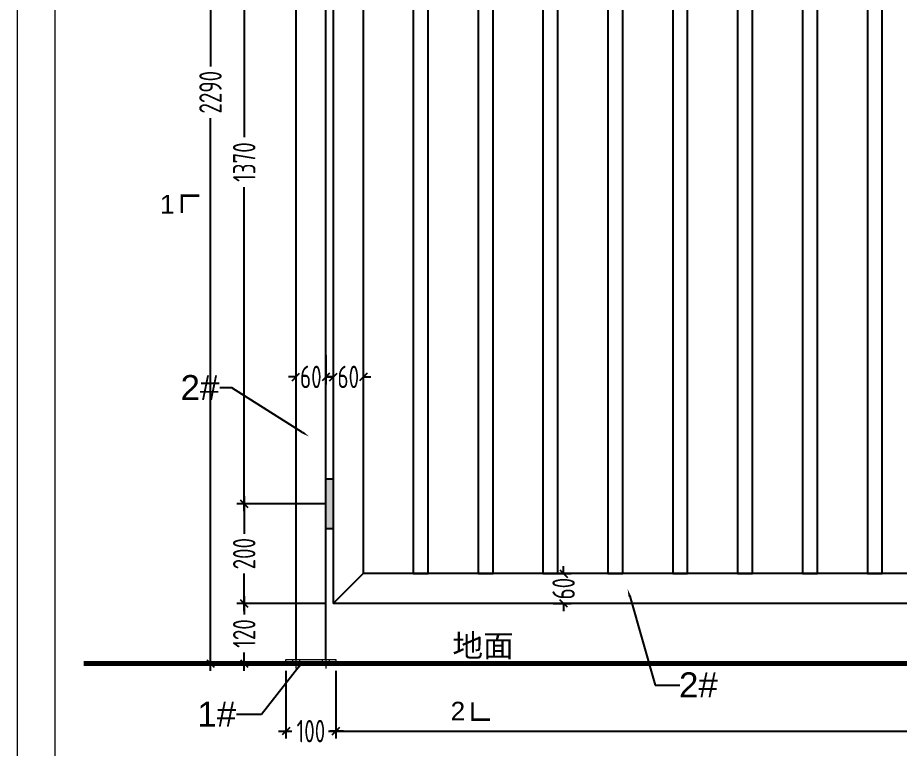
# Model space of a CAD drawing. Header units: millimetres. Extents: x 136606 to 1229059, y 82794 to 127566.
# Drawn here: x 963961 to 965728, y 124375 to 125840 of the extents above; entities that cross this region are included whole.
import ezdxf
from ezdxf import colors
from ezdxf.entities.mleader import LeaderData, LeaderLine
from ezdxf.math import Vec2, Vec3

# ---------------------------------------------------------------- set-up
doc = ezdxf.new("R2010")
doc.units = ezdxf.units.MM
doc.linetypes.add('CENTER2', pattern=[28.575, 19.05, -3.175, 3.175, -3.175])
doc.linetypes.add('HIDDEN', pattern=[9.525, 6.35, -3.175])
for name, color, linetype in [('00打印图框', 255, 'Continuous'), ('方管', 100, 'Continuous'), ('标注', 9, 'Continuous')]:
    doc.layers.add(name, color=color, linetype=linetype)
for name, color, linetype, lineweight in [('加强板', 140, 'Continuous', 18), ('图框', 7, 'Continuous', 13), ('文本', 3, 'Continuous', 13), ('虚线', 1, 'CENTER2', 0)]:
    doc.layers.add(name, color=color, linetype=linetype, lineweight=lineweight)
doc.styles.add('Arial', font='arial.ttf')
doc.styles.add('hztxt', font='ros1.shx', dxfattribs={"width": 0.8, "bigfont": 'hztxt.shx'})
doc.dimstyles.new('DIM-15', dxfattribs={"dimscale": 15, "dimtxt": 3, "dimasz": 1, "dimexe": 1, "dimexo": 1, "dimgap": 0.5, "dimtad": 0, "dimdec": 1, "dimrnd": 0.0005, "dimzin": 9, "dimdsep": 46, "dimtxsty": 'hztxt', "dimblk": 'OBLIQUE', "dimcen": 0, "dimdle": 1, "dimclrd": 9, "dimclre": 9, "dimclrt": 2, "dimazin": 2, "dimtfac": 1, "dimtdec": 1, "dimtix": 1, "dimtofl": 0, "dimtmove": 2, "dimatfit": 3, "dimfxl": 1, "dimarcsym": 2})

# ---------------------------------------------------------------- blocks, each defined once
blk = doc.blocks.new('_Oblique')
at = {"color": 0, "linetype": 'ByBlock', "lineweight": -2}
blk.add_line((-0.5, -0.5), (0.5, 0.5), dxfattribs=at)
blk = doc.blocks.new('*D1410')
at = {"layer": 'Defpoints', "color": 0, "transparency": 16777216}
for p in [(964518.8, 126835.3), (964347.7, 124545.3), (964518.8, 124545.3)]:
    blk.add_point(p, dxfattribs=at)
at = {"layer": '标注', "color": 9, "lineweight": -2, "transparency": 16777216}
for p, q in [((964347.7, 126850.3), (964347.7, 125742.2)), ((964503.8, 126835.3), (964332.7, 126835.3)), ((964347.7, 124530.3), (964347.7, 125638.4)), ((964503.8, 124545.3), (964332.7, 124545.3))]:
    blk.add_line(p, q, dxfattribs=at)
at = {"layer": '标注', "color": 9, "lineweight": -2, "transparency": 16777216, "xscale": 15, "yscale": 15, "zscale": 15}
for p, rotation in [((964347.7, 126835.3), 90), ((964347.7, 124545.3), 270)]:
    blk.add_blockref('_Oblique', p, dxfattribs=dict(at, rotation=rotation))
at = {"layer": '标注', "color": 2, "transparency": 16777216, "insert": (964347.7, 125690.3), "char_height": 45, "attachment_point": 5, "rotation": 90, "style": 'hztxt'}
blk.add_mtext('2290', dxfattribs=at)
blk = doc.blocks.new('*D1412')
at = {"layer": 'Defpoints', "color": 0, "transparency": 16777216}
for p in [(964498.9, 124545.3), (964598.9, 124545.3), (964598.9, 124409.5)]:
    blk.add_point(p, dxfattribs=at)
at = {"layer": '标注', "color": 9, "lineweight": -2, "transparency": 16777216}
for p, q in [((964498.9, 124530.3), (964498.9, 124394.5)), ((964598.9, 124530.3), (964598.9, 124394.5)), ((964483.9, 124409.5), (964510.8, 124409.5)), ((964613.9, 124409.5), (964587, 124409.5))]:
    blk.add_line(p, q, dxfattribs=at)
at = {"layer": '标注', "color": 9, "lineweight": -2, "transparency": 16777216, "xscale": 15, "yscale": 15, "zscale": 15, "rotation": 180}
blk.add_blockref('_Oblique', (964498.9, 124409.5), dxfattribs=at)
at = {"layer": '标注', "color": 9, "lineweight": -2, "transparency": 16777216, "xscale": 15, "yscale": 15, "zscale": 15}
blk.add_blockref('_Oblique', (964598.9, 124409.5), dxfattribs=at)
at = {"layer": '标注', "color": 2, "transparency": 16777216, "insert": (964548.9, 124409.5), "char_height": 45, "attachment_point": 5, "style": 'hztxt'}
blk.add_mtext('100', dxfattribs=at)
blk = doc.blocks.new('*D1413')
at = {"layer": 'Defpoints', "color": 0, "transparency": 16777216}
for p in [(964598.9, 124545.3), (967638.9, 124545.3), (967638.9, 124409.5)]:
    blk.add_point(p, dxfattribs=at)
at = {"layer": '标注', "color": 9, "lineweight": -2, "transparency": 16777216}
for p, q in [((964598.9, 124530.3), (964598.9, 124394.5)), ((967638.9, 124530.3), (967638.9, 124394.5)), ((964583.9, 124409.5), (966067, 124409.5)), ((967653.9, 124409.5), (966170.8, 124409.5))]:
    blk.add_line(p, q, dxfattribs=at)
at = {"layer": '标注', "color": 9, "lineweight": -2, "transparency": 16777216, "xscale": 15, "yscale": 15, "zscale": 15, "rotation": 180}
blk.add_blockref('_Oblique', (964598.9, 124409.5), dxfattribs=at)
at = {"layer": '标注', "color": 9, "lineweight": -2, "transparency": 16777216, "xscale": 15, "yscale": 15, "zscale": 15}
blk.add_blockref('_Oblique', (967638.9, 124409.5), dxfattribs=at)
at = {"layer": '标注', "color": 2, "transparency": 16777216, "insert": (966118.9, 124409.5), "char_height": 45, "attachment_point": 5, "style": 'hztxt'}
blk.add_mtext('3040', dxfattribs=at)
blk = doc.blocks.new('*D1418')
at = {"layer": 'Defpoints', "color": 0, "transparency": 16777216}
for p in [(965019.1, 124725.3), (965055.2, 124725.3), (965019.1, 124665.3)]:
    blk.add_point(p, dxfattribs=at)
at = {"layer": '标注', "color": 9, "lineweight": -2, "transparency": 16777216}
for p, q in [((965055.2, 124725.3), (965055.2, 124740.3)), ((965034.1, 124725.3), (965070.2, 124725.3)), ((965034.1, 124665.3), (965070.2, 124665.3)), ((965055.2, 124665.3), (965055.2, 124650.3))]:
    blk.add_line(p, q, dxfattribs=at)
at = {"layer": '标注', "color": 9, "lineweight": -2, "transparency": 16777216, "xscale": 15, "yscale": 15, "zscale": 15}
for p, rotation in [((965055.2, 124725.3), 270), ((965055.2, 124665.3), 90)]:
    blk.add_blockref('_Oblique', p, dxfattribs=dict(at, rotation=rotation))
at = {"layer": '标注', "color": 2, "transparency": 16777216, "insert": (965055.2, 124695.3), "char_height": 45, "attachment_point": 5, "rotation": 90, "style": 'hztxt'}
blk.add_mtext('60', dxfattribs=at)
blk = doc.blocks.new('GW-TK')
at = {"layer": '图框'}
for points in [[(927183.55, 464715.01), (927603.55, 464715.01), (927603.55, 464418.01), (927183.55, 464418.01)], [(927188.55, 464710.01), (927598.55, 464710.01), (927598.55, 464423.01), (927188.55, 464423.01)]]:
    blk.add_lwpolyline(points, close=True, dxfattribs=at)
blk = doc.blocks.new('*D1427')
at = {"color": 9, "lineweight": -2, "transparency": 16777216}
for p, q in [((964415.3, 126250.3), (964415.3, 125600.4)), ((964578.8, 126235.3), (964400.3, 126235.3)), ((964415.3, 124850.3), (964415.3, 125500.2)), ((964578.8, 124865.3), (964400.3, 124865.3))]:
    blk.add_line(p, q, dxfattribs=at)
at = {"layer": 'Defpoints', "color": 0, "transparency": 16777216}
for p in [(964593.8, 126235.3), (964415.3, 124865.3), (964593.8, 124865.3)]:
    blk.add_point(p, dxfattribs=at)
at = {"color": 9, "lineweight": -2, "transparency": 16777216, "xscale": 15, "yscale": 15, "zscale": 15}
for p, rotation in [((964415.3, 126235.3), 90), ((964415.3, 124865.3), 270)]:
    blk.add_blockref('_Oblique', p, dxfattribs=dict(at, rotation=rotation))
at = {"color": 2, "transparency": 16777216, "insert": (964415.3, 125550.3), "char_height": 45, "attachment_point": 5, "rotation": 90, "style": 'hztxt'}
blk.add_mtext('1370', dxfattribs=at)
blk = doc.blocks.new('*D1358')
at = {"color": 9, "lineweight": -2, "transparency": 16777216}
for p, q in [((964578.8, 124865.3), (964400.3, 124865.3)), ((964415.3, 124880.3), (964415.3, 124805.2)), ((964415.3, 124650.3), (964415.3, 124725.4)), ((964578.8, 124665.3), (964400.3, 124665.3))]:
    blk.add_line(p, q, dxfattribs=at)
at = {"layer": 'Defpoints', "color": 0, "transparency": 16777216}
for p in [(964593.8, 124865.3), (964415.3, 124665.3), (964593.8, 124665.3)]:
    blk.add_point(p, dxfattribs=at)
at = {"color": 9, "lineweight": -2, "transparency": 16777216, "xscale": 15, "yscale": 15, "zscale": 15}
for p, rotation in [((964415.3, 124865.3), 90), ((964415.3, 124665.3), 270)]:
    blk.add_blockref('_Oblique', p, dxfattribs=dict(at, rotation=rotation))
at = {"color": 2, "transparency": 16777216, "insert": (964415.3, 124765.3), "char_height": 45, "attachment_point": 5, "rotation": 90, "style": 'hztxt'}
blk.add_mtext('200', dxfattribs=at)
blk = doc.blocks.new('*D1359')
at = {"color": 9, "lineweight": -2, "transparency": 16777216}
for p, q in [((964415.3, 124680.3), (964415.3, 124643.4)), ((964578.8, 124665.3), (964400.3, 124665.3)), ((964415.3, 124530.3), (964415.3, 124567.2)), ((964583.9, 124545.3), (964400.3, 124545.3))]:
    blk.add_line(p, q, dxfattribs=at)
at = {"layer": 'Defpoints', "color": 0, "transparency": 16777216}
for p in [(964593.8, 124665.3), (964415.3, 124545.3), (964598.9, 124545.3)]:
    blk.add_point(p, dxfattribs=at)
at = {"color": 9, "lineweight": -2, "transparency": 16777216, "xscale": 15, "yscale": 15, "zscale": 15}
for p, rotation in [((964415.3, 124665.3), 90), ((964415.3, 124545.3), 270)]:
    blk.add_blockref('_Oblique', p, dxfattribs=dict(at, rotation=rotation))
at = {"color": 2, "transparency": 16777216, "insert": (964415.3, 124605.3), "char_height": 45, "attachment_point": 5, "rotation": 90, "style": 'hztxt'}
blk.add_mtext('120', dxfattribs=at)
blk = doc.blocks.new('*U1349')
at = {"layer": '方管', "color": 0}
blk.add_lwpolyline([(-15, 1025), (-15, -1025), (15, -1025), (15, 1025), (-15, 1025)], dxfattribs=at)
blk = doc.blocks.new('*U1350')
at = {"color": 0, "linetype": 'ByBlock', "lineweight": -2, "transparency": 16777216}
for p in [(0, 0), (130, 0), (260, 0), (390, 0), (520, 0), (650, 0), (780, 0), (910, 0), (1040, 0), (1170, 0)]:
    blk.add_blockref('*U1349', p, dxfattribs=at)
blk = doc.blocks.new('*D1404')
at = {"color": 9, "lineweight": -2, "transparency": 16777216}
for p, q in [((964518.8, 125163), (964518.8, 125104.6)), ((964578.8, 125163), (964578.8, 125104.6)), ((964518.8, 125119.6), (964503.8, 125119.6)), ((964578.8, 125119.6), (964593.8, 125119.6))]:
    blk.add_line(p, q, dxfattribs=at)
at = {"layer": 'Defpoints', "color": 0, "transparency": 16777216}
for p in [(964518.8, 125178), (964578.8, 125178), (964578.8, 125119.6)]:
    blk.add_point(p, dxfattribs=at)
at = {"color": 9, "lineweight": -2, "transparency": 16777216, "xscale": 15, "yscale": 15, "zscale": 15}
blk.add_blockref('_Oblique', (964518.8, 125119.6), dxfattribs=at)
at = {"color": 9, "lineweight": -2, "transparency": 16777216, "xscale": 15, "yscale": 15, "zscale": 15, "rotation": 180}
blk.add_blockref('_Oblique', (964578.8, 125119.6), dxfattribs=at)
at = {"color": 2, "transparency": 16777216, "insert": (964548.8, 125119.6), "char_height": 45, "attachment_point": 5, "style": 'hztxt'}
blk.add_mtext('60', dxfattribs=at)
blk = doc.blocks.new('*D1405')
at = {"color": 9, "lineweight": -2, "transparency": 16777216}
for p, q in [((964593.8, 125163), (964593.8, 125104.6)), ((964653.8, 125163), (964653.8, 125104.6)), ((964593.8, 125119.6), (964578.8, 125119.6)), ((964653.8, 125119.6), (964668.8, 125119.6))]:
    blk.add_line(p, q, dxfattribs=at)
at = {"layer": 'Defpoints', "color": 0, "transparency": 16777216}
for p in [(964593.8, 125178), (964653.8, 125178), (964653.8, 125119.6)]:
    blk.add_point(p, dxfattribs=at)
at = {"color": 9, "lineweight": -2, "transparency": 16777216, "xscale": 15, "yscale": 15, "zscale": 15}
blk.add_blockref('_Oblique', (964593.8, 125119.6), dxfattribs=at)
at = {"color": 9, "lineweight": -2, "transparency": 16777216, "xscale": 15, "yscale": 15, "zscale": 15, "rotation": 180}
blk.add_blockref('_Oblique', (964653.8, 125119.6), dxfattribs=at)
at = {"color": 2, "transparency": 16777216, "insert": (964623.8, 125119.6), "char_height": 45, "attachment_point": 5, "style": 'hztxt'}
blk.add_mtext('60', dxfattribs=at)
blk = doc.blocks.new('*U1333')
at = {"layer": '加强板'}
blk.add_lwpolyline([(50, -4), (-50, -4), (-50, 4), (50, 4), (50, -4)], dxfattribs=at)
at = {"layer": '虚线', "color": 1, "linetype": 'HIDDEN', "ltscale": 10}
for points in [[(-37, 4), (-37, -4)], [(-30, 14), (-30, -14)], [(-23, 4), (-23, -4)], [(23, 4), (23, -4)], [(30, 14), (30, -14)], [(37, 4), (37, -4)]]:
    blk.add_lwpolyline(points, dxfattribs=at)
blk = doc.blocks.new('*U1334')
at = {"color": 0, "linetype": 'ByBlock', "lineweight": -2, "transparency": 16777216}
blk.add_blockref('*U1333', (0, 0), dxfattribs=at)

msp = doc.modelspace()

# ---------------------------------------------------------------- hatches: boundary and pattern name
at = {"layer": '方管'}
h = msp.add_hatch(color=256, dxfattribs=at)
h.dxf.hatch_style = 1
h.paths.add_polyline_path([(964593.7707, 124915.2991), (964578.7707, 124915.2991), (964578.7707, 124815.2991), (964593.7707, 124815.2991)])

# ---------------------------------------------------------------- linework, layer by layer
for points, const_width in [([(964325.3946, 125482.9809), (964290.3946, 125482.9809), (964290.3946, 125447.9809)], 5), ([(964093.8421, 124545.2998), (969746.9068, 124545.2998)], 10), ([(964907.8005, 124432.5542), (964872.8005, 124432.5542), (964872.8005, 124467.5542)], 5)]:
    msp.add_lwpolyline(points, dxfattribs=dict(const_width=const_width))
at = {"color": 3}
msp.add_lwpolyline([(964593.7707, 124915.2991), (964593.7707, 124815.2991), (964578.7707, 124815.2991), (964578.7707, 124915.2991), (964593.7707, 124915.2991)], dxfattribs=at)
at = {"layer": '标注', "color": 4}
for points in [[(964578.7707, 124553.2998), (964578.7707, 126835.2991), (964518.7707, 126835.2991), (964518.7707, 124553.2998)], [(964593.7707, 126835.2991), (966113.7707, 126835.2991), (966113.7707, 124665.2991), (964593.7707, 124665.2991)], [(964593.7707, 126835.2991), (964593.7707, 124665.2991)], [(964653.7707, 126775.2991), (966053.7707, 126775.2991), (966053.7707, 124725.2991), (964653.7707, 124725.2991)], [(964653.7707, 126775.2991), (964653.7707, 124725.2991)], [(964653.7707, 124725.2991), (964593.7707, 124665.2991)]]:
    msp.add_lwpolyline(points, dxfattribs=at)

# ---------------------------------------------------------------- block references
for name, p in [('*U1350', (964768.7558, 125750.2991)), ('*U1334', (964548.7707, 124549.2998))]:
    msp.add_blockref(name, p)
at = {"layer": '文本', "xscale": 15, "yscale": 15, "zscale": 15}
msp.add_blockref('GW-TK', (-12943791.9757, -6843385.1419), dxfattribs=at)

# ---------------------------------------------------------------- texts
at = {"layer": '00打印图框', "color": 6, "style": 'Arial'}
for s, height, p in [('1', 37.5, (964246.4469, 125446.9119)), ('地面', 45, (964832.498, 124558.4024)), ('2', 37.5, (964828.8528, 124430.9697))]:
    msp.add_text(s, height=height, dxfattribs=at).set_placement(p)

# ---------------------------------------------------------------- dimensions: what is measured, and where the dimension line sits
for base, p1, p2, angle, picture, middle in [((964415.2724, 124865.2991), (964593.7707, 126235.2991), (964593.7707, 124865.2991), 90, '*D1427', (964415.2724, 125550.2991)), ((964578.7707, 125119.601), (964518.7707, 125177.9975), (964578.7707, 125177.9975), 180, '*D1404', (964548.7707, 125119.601)), ((964653.7707, 125119.601), (964593.7707, 125177.9975), (964653.7707, 125177.9975), 180, '*D1405', (964623.7707, 125119.601)), ((964415.2724, 124665.2991), (964593.7707, 124865.2991), (964593.7707, 124665.2991), 90, '*D1358', (964415.2724, 124765.2991)), ((964415.2724, 124545.2998), (964593.7707, 124665.2991), (964598.8708, 124545.2998), 90, '*D1359', (964415.2724, 124605.2994))]:
    dim = msp.add_linear_dim(base=base, p1=p1, p2=p2, angle=angle, dimstyle='DIM-15')
    dim.commit()
    dim.dimension.update_dxf_attribs({"geometry": picture, "text_midpoint": middle})
at = {"layer": '标注'}
for base, p1, p2, picture, middle in [((964347.7499, 124545.2998), (964518.7707, 126835.2991), (964518.7707, 124545.2998), '*D1410', (964347.7499, 125690.2994)), ((965055.1593, 124725.2991), (965019.0657, 124665.2991), (965019.0657, 124725.2991), '*D1418', (965055.1593, 124695.2991))]:
    dim = msp.add_linear_dim(base=base, p1=p1, p2=p2, angle=90, dimstyle='DIM-15', dxfattribs=at)
    dim.commit()
    dim.dimension.update_dxf_attribs({"geometry": picture, "text_midpoint": middle})
for base, p1, p2, picture, middle in [((964598.8708, 124409.5113), (964498.8708, 124545.2998), (964598.8708, 124545.2998), '*D1412', (964548.8708, 124409.5113)), ((967638.8707, 124409.5113), (964598.8708, 124545.2998), (967638.8707, 124545.2998), '*D1413', (966118.8707, 124409.5113))]:
    dim = msp.add_linear_dim(base=base, p1=p1, p2=p2, dimstyle='DIM-15', dxfattribs=at)
    dim.commit()
    dim.dimension.update_dxf_attribs({"geometry": picture, "text_midpoint": middle})

# ---------------------------------------------------------------- leaders
at = {"layer": '标注', "color": 6}
ml = msp.add_multileader_mtext('Standard', dxfattribs=at)
ml.set_content('2#', color=6, style='Arial')
ml.set_leader_properties(color=9)
ml.build(insert=Vec2(0, 0))
ml.multileader.update_dxf_attribs({"dogleg_length": 50, "arrow_head_size": 15})
ctx = ml.context
ctx.base_point, ctx.char_height, ctx.arrow_head_size, ctx.landing_gap_size, ctx.plane_origin = Vec3(964289.7065, 125097.8902), 50, 15, 1, Vec3(965008.7449, 124961.5482)
ctx.text_align_type = 2
notes = []
notes.append((ctx, [(1, (1, 1, 0), (964390.2409, 125097.8902), (-1, 0), 23.7731, [(0, [(964545.0531, 125000.3021)], 0, [])])]))
ctx.mtext.insert, ctx.mtext.alignment, ctx.mtext.flow_direction = Vec3(964365.4678, 125123.3165), 3, 5
ml = msp.add_multileader_mtext('Standard', dxfattribs=at)
ml.set_content('2#', color=6, style='Arial')
ml.set_leader_properties(color=9)
ml.build(insert=Vec2(0, 0))
ml.multileader.update_dxf_attribs({"dogleg_length": 50, "arrow_head_size": 15})
ctx = ml.context
ctx.base_point, ctx.char_height, ctx.arrow_head_size, ctx.landing_gap_size, ctx.plane_origin = Vec3(965288.3502, 124502.0038), 50, 15, 1, Vec3(965981.0687, 124455.6618)
ctx.text_align_type = 2
notes.append((ctx, [(0, (1, 1, 0), (965238.3502, 124502.0038), (1, 0), 50, [(0, [(965183.5288, 124694.3482)], 0, [])])]))
ctx.mtext.insert, ctx.mtext.alignment, ctx.mtext.flow_direction = Vec3(965364.1115, 124527.4302), 3, 5
ml = msp.add_multileader_mtext('Standard', dxfattribs=at)
ml.set_content('1#', color=6, style='Arial')
ml.set_leader_properties(color=9)
ml.build(insert=Vec2(0, 0))
ml.multileader.update_dxf_attribs({"dogleg_length": 50, "arrow_head_size": 15})
ctx = ml.context
ctx.base_point, ctx.char_height, ctx.arrow_head_size, ctx.landing_gap_size, ctx.plane_origin = Vec3(964328.7772, 124443.2424), 50, 15, 1, Vec3(965042.2562, 124396.9004)
ctx.text_align_type = 2
notes.append((ctx, [(1, (1, 1, 0), (964449.9791, 124443.2424), (-1, 0), 50, [(0, [(964534.1763, 124550.243)], 0, [])])]))
ctx.mtext.insert, ctx.mtext.alignment, ctx.mtext.flow_direction = Vec3(964398.9791, 124468.6687), 3, 5
for ctx, leaders in notes:
    for number, flags, end, landing, length, lines in leaders:
        leader = LeaderData()
        leader.index, (leader.has_last_leader_line, leader.has_dogleg_vector, leader.attachment_direction) = number, flags
        leader.last_leader_point, leader.dogleg_vector, leader.dogleg_length = Vec3(end), Vec3(landing), length
        for number, points, colour, breaks in lines:
            line = LeaderLine()
            line.index, line.vertices, line.color, line.breaks = number, Vec3.list(points), colors.encode_raw_color(colour), breaks
            leader.lines.append(line)
        ctx.leaders.append(leader)

doc.saveas('drawing.dxf')
